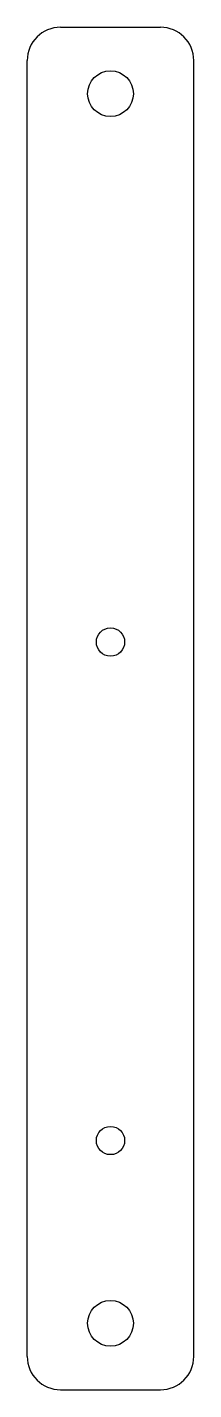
# Model space of a CAD drawing. Header units: millimetres. Extents: x 0 to 20, y 0 to 164.
import ezdxf

# ---------------------------------------------------------------- set-up
doc = ezdxf.new("R2010")
doc.units = ezdxf.units.MM

msp = doc.modelspace()

# ---------------------------------------------------------------- linework, layer by layer
for p, q in [((4, 164), (16, 164)), ((0, 4), (0, 160)), ((20, 4), (20, 160)), ((4, 0), (16, 0))]:
    msp.add_line(p, q)
for centre, radius in [((10, 156), 2.75), ((10, 90), 1.7), ((10, 30), 1.7), ((10, 8), 2.75)]:
    msp.add_circle(centre, radius)
for centre, start, end in [((4, 160), 90, 180), ((16, 160), 0, 90), ((4, 4), 180, 270), ((16, 4), -90, 0)]:
    msp.add_arc(centre, 4, start, end)

doc.saveas('drawing.dxf')
